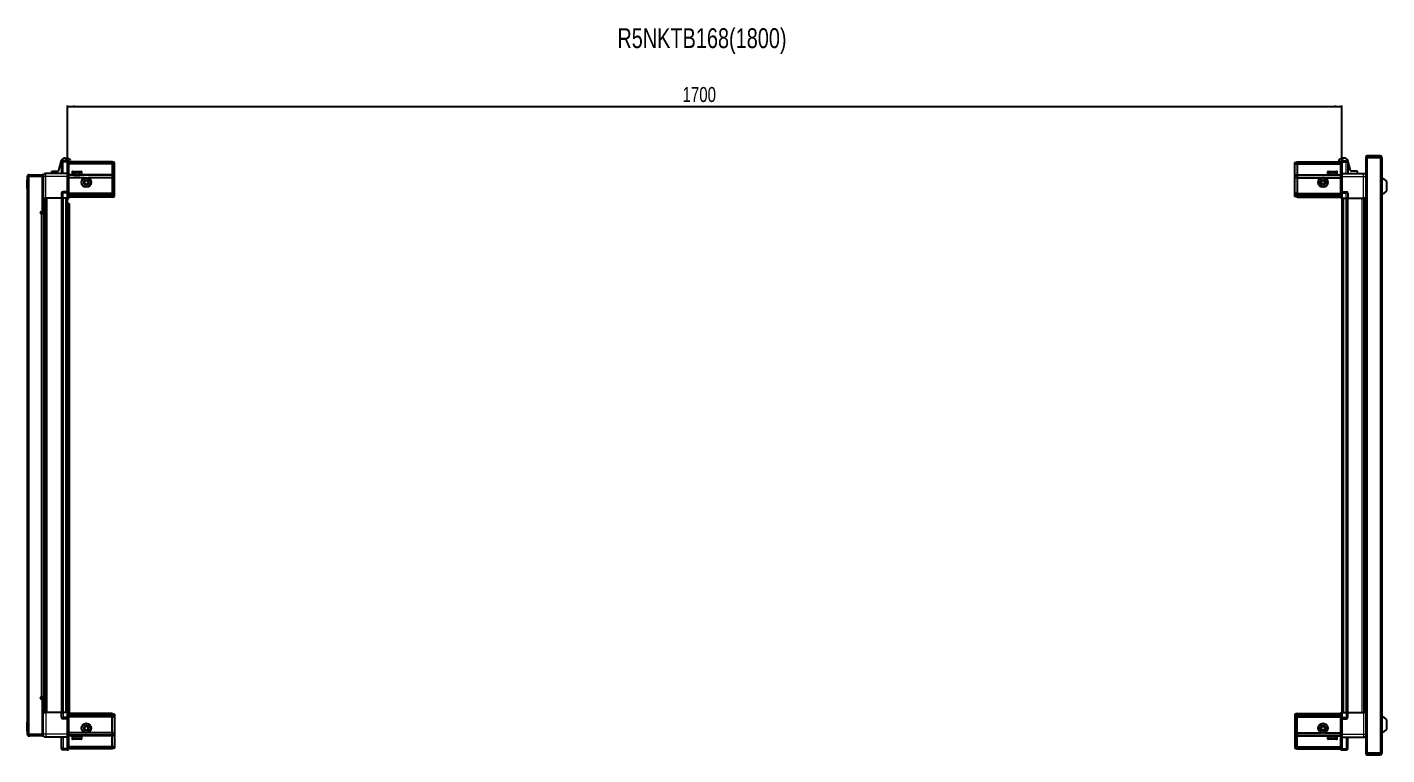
# Model space of a CAD drawing. Header units: millimetres. Extents: x 1132 to 6867, y -973 to 2018.
# Drawn here: x 3138 to 4952, y 1048 to 2018 of the extents above; entities that cross this region are included whole.
import ezdxf

# ---------------------------------------------------------------- set-up
doc = ezdxf.new("R2010")
doc.units = ezdxf.units.MM
doc.layers.add('FORMAT', color=7, linetype='Continuous')
doc.styles.add('SLDTEXTSTYLE0', font='TXT', dxfattribs={"width": 0.75})
doc.dimstyles.new('SLDDIMSTYLE0', dxfattribs={"dimtxt": 20, "dimasz": 10, "dimexe": 0, "dimexo": 0.0625, "dimgap": 5, "dimtad": 2, "dimdec": 1, "dimrnd": 1e-09, "dimzin": 12, "dimdsep": 46, "dimtxsty": 'SLDTEXTSTYLE0', "dimsah": 1, "dimcen": 0.09, "dimadec": 0, "dimazin": 3, "dimtfac": 1, "dimtofl": 0, "dimtmove": 0, "dimatfit": 3, "dimfxl": 0, "dimfrac": 2, "dimtolj": 1, "dimtzin": 12, "dimarcsym": 0})

# ---------------------------------------------------------------- blocks, each defined once
blk = doc.blocks.new('_D_5')
at = {"layer": 'FORMAT'}
for p, q in [((3192.1, 1790.1), (3192.1, 1913.6)), ((3192.1, 1912.6), (4892.1, 1912.6)), ((4892.1, 1790.1), (4892.1, 1913.6))]:
    blk.add_line(p, q, dxfattribs=at)
for points in [[(3192.1, 1912.6), (3202.1, 1911.1), (3202.1, 1914.1)], [(4892.1, 1912.6), (4882.1, 1914.1), (4882.1, 1911.1)]]:
    blk.add_solid(points, dxfattribs=at)
at = {"layer": 'FORMAT', "insert": (4012.6, 1938.4), "char_height": 20, "attachment_point": 1, "style": 'SLDTEXTSTYLE0'}
blk.add_mtext('1700', dxfattribs=at)

msp = doc.modelspace()

# ---------------------------------------------------------------- linework, layer by layer
at = {"color": 7, "linetype": 'Continuous', "lineweight": 25}
for p, q in [((3180.48, 1827.19), (3184.25, 1840.34)), ((3184.26, 1838.1), (3184.26, 1823.1)), ((3192.26, 1840.1), (3186.26, 1840.1)), ((3188.57, 1843.6), (3191.8, 1843.6)), ((3192.26, 1840.1), (3192.59, 1840.1)), ((3192.26, 1840.1), (3192.26, 1838.1)), ((3192.26, 1823.3), (3192.26, 1838.1)), ((3192.26, 1823.3), (3192.26, 1838.1)), ((3193.46, 1839.6), (3192.59, 1840.1)), ((3193.46, 1838.1), (3193.46, 1839.6)), ((3251.76, 1838.6), (3193.46, 1838.6)), ((3193.46, 1838.1), (3193.46, 1823.3)), ((3251.76, 1836.1), (3193.46, 1836.1)), ((3196.12, 1840.34), (3196.62, 1838.6)), ((3251.76, 1838.6), (3251.76, 1836.1)), ((3254.76, 1837.8), (3251.76, 1838.6)), ((3251.76, 1836.1), (3251.76, 1821.6)), ((3254.76, 1835.95), (3251.76, 1836.1)), ((3254.76, 1835.95), (3254.76, 1837.8)), ((3254.76, 1821.6), (3254.76, 1835.95)), ((4829.46, 1837.8), (4832.46, 1838.6)), ((4829.46, 1835.95), (4829.46, 1837.8)), ((4829.46, 1835.95), (4832.46, 1836.1)), ((4829.46, 1821.6), (4829.46, 1835.95)), ((4832.46, 1838.6), (4832.46, 1836.1)), ((4832.46, 1838.6), (4890.76, 1838.6)), ((4832.46, 1836.1), (4832.46, 1821.6)), ((4832.46, 1836.1), (4890.76, 1836.1)), ((4888.09, 1840.34), (4887.59, 1838.6)), ((4891.62, 1840.1), (4890.76, 1839.6)), ((4890.76, 1839.6), (4890.76, 1838.1)), ((4890.76, 1823.3), (4890.76, 1838.1)), ((4891.96, 1840.1), (4891.62, 1840.1)), ((4891.96, 1838.1), (4891.96, 1840.1)), ((4891.96, 1840.1), (4897.96, 1840.1)), ((4891.96, 1838.1), (4891.96, 1823.3)), ((4895.64, 1843.6), (4892.42, 1843.6)), ((4899.96, 1838.1), (4899.96, 1823.1)), ((4903.74, 1827.19), (4899.97, 1840.34)), ((4923.96, 1844.5), (4923.96, 1832.1)), ((4923.96, 1832.1), (4925.46, 1832.1)), ((4925.46, 1844.5), (4925.46, 1832.1)), ((4925.96, 1831.6), (4925.96, 1844.5)), ((4925.96, 1844.5), (4943.36, 1844.5)), ((4943.36, 1846.6), (4926.06, 1846.6)), ((4943.36, 1845.1), (4926.06, 1845.1)), ((4943.36, 1845.1), (4943.36, 1846.6)), ((4943.36, 1844.5), (4945.46, 1844.5)), ((4945.46, 1844.5), (4945.46, 1049.7)), ((3138.76, 1814.74), (3138.46, 1814.74)), ((3138.46, 1803.17), (3138.46, 1814.74)), ((3140.26, 1819.25), (3138.76, 1819.25)), ((3138.76, 1818.75), (3138.76, 1819.25)), ((3138.76, 1075.45), (3138.76, 1818.75)), ((3140.86, 1819.85), (3140.86, 1821.35)), ((3140.86, 1821.35), (3141.76, 1821.35)), ((3140.86, 1819.85), (3141.76, 1819.85)), ((3140.86, 1819.35), (3158.26, 1819.35)), ((3141.76, 1819.85), (3141.76, 1821.35)), ((3141.76, 1821.35), (3158.26, 1821.35)), ((3141.76, 1819.85), (3158.26, 1819.85)), ((3158.26, 1819.85), (3158.26, 1821.35)), ((3159.76, 1819.35), (3158.26, 1819.35)), ((3158.26, 1819.35), (3158.26, 1771.85)), ((3159.76, 1819.1), (3159.76, 1790.1)), ((3192.26, 1823.1), (3163.26, 1823.1)), ((3171.31, 1823.1), (3171.31, 1826.1)), ((3171.31, 1826.1), (3179.03, 1826.1)), ((3192.26, 1823.1), (3192.26, 1823.3)), ((3192.26, 1823.1), (3193.46, 1823.1)), ((3192.26, 1819.1), (3192.26, 1823.1)), ((3192.26, 1798.8), (3192.26, 1819.1)), ((3193.46, 1823.3), (3193.46, 1823.1)), ((3193.46, 1823.1), (3193.46, 1819.1)), ((3251.76, 1820.6), (3193.46, 1820.6)), ((3193.46, 1819.1), (3193.46, 1798.8)), ((3214.76, 1817.1), (3193.46, 1817.1)), ((3198.26, 1825), (3198.26, 1822.6)), ((3198.26, 1822.6), (3198.26, 1822.1)), ((3198.26, 1822.1), (3198.39, 1822.1)), ((3198.58, 1822.6), (3198.39, 1822.6)), ((3198.39, 1822.6), (3198.39, 1822.1)), ((3198.39, 1822.1), (3198.58, 1822.1)), ((3198.58, 1822.6), (3198.58, 1822.1)), ((3198.58, 1822.1), (3199.11, 1822.1)), ((3199.06, 1825.8), (3206.23, 1825.8)), ((3199.51, 1822.6), (3199.11, 1822.6)), ((3199.11, 1822.6), (3199.11, 1822.1)), ((3199.11, 1822.1), (3199.51, 1822.1)), ((3199.51, 1822.6), (3199.51, 1822.1)), ((3199.51, 1822.1), (3200.38, 1822.1)), ((3200.36, 1822.1), (3200.36, 1822)), ((3200.36, 1822), (3209.16, 1822)), ((3200.95, 1822.6), (3200.38, 1822.6)), ((3200.38, 1822.6), (3200.38, 1822.1)), ((3200.38, 1822.1), (3200.95, 1822.1)), ((3200.76, 1821.6), (3201.45, 1821.12)), ((3200.76, 1821.6), (3205.79, 1821.6)), ((3201.45, 1821.12), (3200.76, 1820.64)), ((3200.76, 1820.64), (3200.76, 1820.6)), ((3200.76, 1820.64), (3205.79, 1820.64)), ((3200.95, 1822.6), (3200.95, 1822.1)), ((3200.95, 1822.1), (3202.08, 1822.1)), ((3201.45, 1821.12), (3205.61, 1821.12)), ((3202.77, 1822.6), (3202.08, 1822.6)), ((3202.08, 1822.6), (3202.08, 1822.1)), ((3202.08, 1822.1), (3202.77, 1822.1)), ((3202.77, 1822.6), (3202.77, 1822.1)), ((3202.77, 1822.1), (3204.04, 1822.1)), ((3204.78, 1822.6), (3204.04, 1822.6)), ((3204.04, 1822.6), (3204.04, 1822.1)), ((3204.04, 1822.1), (3204.27, 1822.1)), ((3204.27, 1822.6), (3204.27, 1822.1)), ((3204.77, 1822.6), (3204.77, 1822.1)), ((3204.77, 1822.1), (3204.78, 1822.1)), ((3204.78, 1822.6), (3204.78, 1822.1)), ((3204.78, 1822.1), (3206.07, 1822.1)), ((3205.61, 1821.12), (3208.07, 1821.12)), ((3205.79, 1821.6), (3208.76, 1821.6)), ((3205.79, 1820.64), (3208.76, 1820.64)), ((3206.79, 1822.6), (3206.07, 1822.6)), ((3206.07, 1822.6), (3206.07, 1822.1)), ((3206.13, 1822.6), (3206.13, 1822.1)), ((3206.13, 1822.1), (3206.79, 1822.1)), ((3206.23, 1825.8), (3210.46, 1825.8)), ((3206.79, 1822.6), (3206.79, 1822.1)), ((3206.79, 1822.1), (3207.97, 1822.1)), ((3208.59, 1822.6), (3207.97, 1822.6)), ((3207.97, 1822.6), (3207.97, 1822.1)), ((3207.97, 1822.1), (3208.59, 1822.1)), ((3208.07, 1821.12), (3208.76, 1821.6)), ((3208.76, 1820.64), (3208.07, 1821.12)), ((3208.59, 1822.6), (3208.59, 1822.1)), ((3208.59, 1822.1), (3209.56, 1822.1)), ((3208.76, 1820.6), (3208.76, 1820.64)), ((3209.16, 1822), (3209.16, 1822.1)), ((3210.03, 1822.6), (3209.56, 1822.6)), ((3209.56, 1822.6), (3209.56, 1822.1)), ((3209.56, 1822.1), (3210.03, 1822.1)), ((3210.03, 1822.6), (3210.03, 1822.1)), ((3210.03, 1822.1), (3210.68, 1822.1)), ((3210.95, 1822.6), (3210.68, 1822.6)), ((3210.68, 1822.6), (3210.68, 1822.1)), ((3210.68, 1822.1), (3210.95, 1822.1)), ((3210.95, 1822.6), (3210.95, 1822.1)), ((3210.95, 1822.1), (3211.22, 1822.1)), ((3211.26, 1822.6), (3211.22, 1822.6)), ((3211.22, 1822.6), (3211.22, 1822.1)), ((3211.22, 1822.1), (3211.26, 1822.1)), ((3211.26, 1822.6), (3211.26, 1825)), ((3211.26, 1822.6), (3211.26, 1822.1)), ((3251.76, 1817.1), (3219.76, 1817.1)), ((3251.76, 1821.6), (3251.76, 1820.6)), ((3251.76, 1820.6), (3251.76, 1817.1)), ((3254.76, 1819.8), (3251.76, 1820.6)), ((3251.76, 1817.1), (3251.76, 1796.6)), ((3251.76, 1817.1), (3254.76, 1816.77)), ((3254.76, 1819.8), (3254.76, 1821.6)), ((3254.76, 1816.77), (3254.76, 1819.8)), ((3254.76, 1796.6), (3254.76, 1816.77)), ((4829.46, 1819.8), (4829.46, 1821.6)), ((4829.46, 1819.8), (4832.46, 1820.6)), ((4829.46, 1816.77), (4829.46, 1819.8)), ((4832.46, 1817.1), (4829.46, 1816.77)), ((4829.46, 1796.6), (4829.46, 1816.77)), ((4832.46, 1821.6), (4832.46, 1820.6)), ((4832.46, 1820.6), (4832.46, 1817.1)), ((4832.46, 1820.6), (4890.76, 1820.6)), ((4832.46, 1817.1), (4832.46, 1796.6)), ((4832.46, 1817.1), (4864.46, 1817.1)), ((4869.46, 1817.1), (4890.76, 1817.1)), ((4872.96, 1825), (4872.96, 1822.1)), ((4872.96, 1822.1), (4872.99, 1822.1)), ((4873.11, 1822.6), (4872.99, 1822.6)), ((4872.99, 1822.6), (4872.99, 1822.1)), ((4872.99, 1822.1), (4873.11, 1822.1)), ((4873.11, 1822.6), (4873.11, 1822.1)), ((4873.11, 1822.1), (4873.52, 1822.1)), ((4873.86, 1822.6), (4873.52, 1822.6)), ((4873.52, 1822.6), (4873.52, 1822.1)), ((4873.52, 1822.1), (4873.86, 1822.1)), ((4873.76, 1825.8), (4885.16, 1825.8)), ((4873.86, 1822.6), (4873.86, 1822.1)), ((4873.86, 1822.1), (4874.64, 1822.1)), ((4875.16, 1822.6), (4874.64, 1822.6)), ((4874.64, 1822.6), (4874.64, 1822.1)), ((4874.64, 1822.1), (4875.16, 1822.1)), ((4875.06, 1822.1), (4875.06, 1822)), ((4875.06, 1822), (4883.86, 1822)), ((4875.16, 1822.6), (4875.16, 1822.1)), ((4875.16, 1822.1), (4876.22, 1822.1)), ((4875.46, 1821.6), (4876.15, 1821.12)), ((4875.46, 1821.6), (4883.46, 1821.6)), ((4876.15, 1821.12), (4875.46, 1820.64)), ((4875.46, 1820.64), (4875.46, 1820.6)), ((4875.46, 1820.64), (4883.46, 1820.64)), ((4876.15, 1821.12), (4882.77, 1821.12)), ((4876.88, 1822.6), (4876.22, 1822.6)), ((4876.22, 1822.6), (4876.22, 1822.1)), ((4876.22, 1822.1), (4876.88, 1822.1)), ((4876.88, 1822.6), (4876.88, 1822.1)), ((4876.88, 1822.1), (4878.12, 1822.1)), ((4878.85, 1822.6), (4878.12, 1822.6)), ((4878.12, 1822.6), (4878.12, 1822.1)), ((4878.12, 1822.1), (4878.55, 1822.1)), ((4878.55, 1822.6), (4878.55, 1822.1)), ((4878.85, 1822.6), (4878.85, 1822.1)), ((4878.85, 1822.1), (4880.15, 1822.1)), ((4880.88, 1822.6), (4880.15, 1822.6)), ((4880.15, 1822.6), (4880.15, 1822.1)), ((4880.42, 1822.6), (4880.42, 1822.1)), ((4880.42, 1822.1), (4880.88, 1822.1)), ((4880.88, 1822.6), (4880.88, 1822.1)), ((4880.88, 1822.1), (4882.11, 1822.1)), ((4882.77, 1822.6), (4882.11, 1822.6)), ((4882.11, 1822.6), (4882.11, 1822.1)), ((4882.11, 1822.1), (4882.77, 1822.1)), ((4882.77, 1822.6), (4882.77, 1822.1)), ((4882.77, 1822.1), (4883.82, 1822.1)), ((4882.77, 1821.12), (4883.46, 1821.6)), ((4883.46, 1820.64), (4882.77, 1821.12)), ((4883.46, 1820.6), (4883.46, 1820.64)), ((4884.34, 1822.6), (4883.82, 1822.6)), ((4883.82, 1822.6), (4883.82, 1822.1)), ((4883.82, 1822.1), (4884.34, 1822.1)), ((4883.86, 1822), (4883.86, 1822.1)), ((4884.34, 1822.6), (4884.34, 1822.1)), ((4884.34, 1822.1), (4885.09, 1822.1)), ((4885.42, 1822.6), (4885.09, 1822.6)), ((4885.09, 1822.6), (4885.09, 1822.1)), ((4885.09, 1822.1), (4885.42, 1822.1)), ((4885.42, 1822.6), (4885.42, 1822.1)), ((4885.42, 1822.1), (4885.82, 1822.1)), ((4885.93, 1822.6), (4885.82, 1822.6)), ((4885.82, 1822.6), (4885.82, 1822.1)), ((4885.82, 1822.1), (4885.93, 1822.1)), ((4885.93, 1822.6), (4885.93, 1822.1)), ((4885.93, 1822.1), (4885.96, 1822.1)), ((4885.96, 1822.1), (4885.96, 1825)), ((4890.76, 1823.1), (4890.76, 1823.3)), ((4891.96, 1823.1), (4890.76, 1823.1)), ((4890.76, 1819.1), (4890.76, 1823.1)), ((4890.76, 1798.8), (4890.76, 1819.1)), ((4891.96, 1823.3), (4891.96, 1823.1)), ((4891.96, 1823.1), (4891.96, 1819.1)), ((4891.96, 1823.1), (4920.96, 1823.1)), ((4891.96, 1819.1), (4891.96, 1798.8)), ((4912.91, 1826.1), (4905.18, 1826.1)), ((4912.91, 1823.1), (4912.91, 1826.1)), ((4923.86, 1831.6), (4923.86, 1062.6)), ((4923.86, 1831.6), (4925.96, 1831.6)), ((3138.46, 1803.17), (3138.76, 1803.17)), ((3184.26, 1796.6), (3184.26, 1790.1)), ((3192.26, 1798.6), (3186.26, 1798.6)), ((3192.26, 1798.6), (3192.26, 1798.8)), ((3192.26, 1798.6), (3192.26, 1796.6)), ((3192.26, 1798.6), (3193.46, 1798.6)), ((3192.26, 1790.1), (3192.26, 1796.6)), ((3192.26, 1790.1), (3192.26, 1796.6)), ((3192.59, 1790.1), (3192.59, 1796.6)), ((3193.46, 1798.8), (3193.46, 1798.6)), ((3193.46, 1797.93), (3193.46, 1798.6)), ((3193.46, 1797.93), (3193.46, 1790.1)), ((3251.76, 1795.6), (3193.46, 1795.6)), ((3251.76, 1796.6), (3251.76, 1795.6)), ((3251.76, 1795.6), (3251.76, 1794.6)), ((3251.76, 1795.6), (3254.76, 1794.8)), ((3254.76, 1794.8), (3254.76, 1796.6)), ((4829.46, 1794.8), (4829.46, 1796.6)), ((4832.46, 1795.6), (4829.46, 1794.8)), ((4832.46, 1796.6), (4832.46, 1795.6)), ((4832.46, 1795.6), (4832.46, 1794.6)), ((4832.46, 1795.6), (4890.76, 1795.6)), ((4890.76, 1798.6), (4890.76, 1798.8)), ((4891.96, 1798.6), (4890.76, 1798.6)), ((4890.76, 1798.6), (4890.76, 1797.93)), ((4890.76, 1790.1), (4890.76, 1797.93)), ((4891.62, 1796.6), (4891.62, 1790.1)), ((4891.96, 1798.8), (4891.96, 1798.6)), ((4891.96, 1796.6), (4891.96, 1798.6)), ((4891.96, 1798.6), (4897.96, 1798.6)), ((4891.96, 1796.6), (4891.96, 1798.6)), ((4891.96, 1796.6), (4891.96, 1790.1)), ((4899.96, 1796.6), (4899.96, 1790.1)), ((4952.06, 1800.1), (4952.06, 1812.1)), ((3158.26, 1792.85), (3159.76, 1792.85)), ((3159.76, 1790.1), (3158.26, 1790.1)), ((3160.41, 1104.1), (3160.41, 1790.1)), ((3162.2, 1790.1), (3162.2, 1104.1)), ((3162.23, 1790.1), (3162.23, 1104.1)), ((3184.26, 1790.1), (3163.26, 1790.1)), ((3184.26, 1790.1), (3186.26, 1790.1)), ((3184.91, 1104.1), (3184.91, 1790.1)), ((3192.26, 1790.1), (3186.26, 1790.1)), ((3192.11, 1104.1), (3192.11, 1790.1)), ((3192.11, 1783.1), (3194.61, 1783.1)), ((3192.26, 1790.1), (3192.59, 1790.1)), ((3192.26, 1790.1), (3192.26, 1790.1)), ((3193.46, 1790.1), (3192.59, 1790.1)), ((3192.59, 1790.1), (3192.59, 1790.1)), ((3251.76, 1794.6), (3193.46, 1794.6)), ((3251.76, 1793.1), (3193.46, 1793.1)), ((3251.76, 1791.6), (3193.46, 1791.6)), ((3194.61, 1783.1), (3194.61, 1109.6)), ((3251.76, 1794.6), (3251.76, 1793.1)), ((3251.76, 1794.6), (3254.76, 1794.06)), ((3251.76, 1793.1), (3254.76, 1793.56)), ((3251.76, 1793.1), (3251.76, 1791.6)), ((3251.76, 1791.6), (3254.76, 1792.41)), ((3254.76, 1794.06), (3254.76, 1794.8)), ((3254.76, 1793.56), (3254.76, 1794.06)), ((3254.76, 1792.41), (3254.76, 1793.56)), ((4829.46, 1794.06), (4829.46, 1794.8)), ((4832.46, 1794.6), (4829.46, 1794.06)), ((4829.46, 1793.56), (4829.46, 1794.06)), ((4832.46, 1793.1), (4829.46, 1793.56)), ((4829.46, 1792.41), (4829.46, 1793.56)), ((4832.46, 1791.6), (4829.46, 1792.41)), ((4832.46, 1794.6), (4832.46, 1793.1)), ((4832.46, 1794.6), (4890.76, 1794.6)), ((4832.46, 1793.1), (4832.46, 1791.6)), ((4832.46, 1793.1), (4890.76, 1793.1)), ((4832.46, 1791.6), (4890.76, 1791.6)), ((4891.62, 1790.1), (4890.76, 1790.1)), ((4891.96, 1790.1), (4891.62, 1790.1)), ((4891.96, 1790.1), (4897.96, 1790.1)), ((4892.11, 1790.1), (4892.11, 1104.1)), ((4899.96, 1790.1), (4897.96, 1790.1)), ((4899.31, 1790.1), (4899.31, 1104.1)), ((4899.96, 1790.1), (4920.96, 1790.1)), ((4921.98, 1104.1), (4921.98, 1790.1)), ((4922.02, 1104.1), (4922.02, 1790.1)), ((4923.81, 1790.1), (4923.81, 1104.1)), ((3158.26, 1771.85), (3156.91, 1771.85)), ((3156.91, 1769.85), (3157.66, 1769.85)), ((3157.66, 1769.85), (3159.76, 1769.85)), ((3159.76, 1769.85), (3159.76, 1124.35)), ((3157.66, 1124.35), (3156.91, 1124.35)), ((3156.91, 1122.35), (3158.26, 1122.35)), ((3159.76, 1124.35), (3157.66, 1124.35)), ((3158.26, 1122.35), (3158.26, 1074.85)), ((3194.61, 1109.6), (3192.11, 1109.6)), ((3194.61, 1109.6), (3194.61, 1102.6)), ((3138.76, 1091.04), (3138.46, 1091.04)), ((3138.46, 1081.36), (3138.46, 1091.04)), ((3159.76, 1104.1), (3158.26, 1104.1)), ((3159.76, 1101.35), (3158.26, 1101.35)), ((3159.76, 1075.1), (3159.76, 1104.1)), ((3184.26, 1104.1), (3163.26, 1104.1)), ((3184.26, 1097.6), (3184.26, 1104.1)), ((3184.26, 1104.1), (3186.26, 1104.1)), ((3192.26, 1104.1), (3186.26, 1104.1)), ((3192.26, 1095.6), (3186.26, 1095.6)), ((3192.26, 1097.6), (3192.26, 1104.1)), ((3192.26, 1104.1), (3192.59, 1104.1)), ((3192.26, 1097.6), (3192.26, 1095.6)), ((3192.26, 1097.6), (3192.26, 1095.6)), ((3192.26, 1095.6), (3193.46, 1095.6)), ((3192.26, 1095.4), (3192.26, 1095.6)), ((3192.26, 1075.1), (3192.26, 1095.4)), ((3192.59, 1097.6), (3192.59, 1104.1)), ((3192.59, 1104.1), (3193.46, 1104.1)), ((3193.46, 1104.1), (3193.46, 1096.28)), ((3251.76, 1102.6), (3193.46, 1102.6)), ((3251.76, 1101.1), (3193.46, 1101.1)), ((3251.76, 1099.6), (3193.46, 1099.6)), ((3251.76, 1098.6), (3193.46, 1098.6)), ((3193.46, 1095.6), (3193.46, 1096.28)), ((3193.46, 1095.6), (3193.46, 1095.4)), ((3193.46, 1095.4), (3193.46, 1075.1)), ((3251.76, 1101.1), (3251.76, 1102.6)), ((3251.76, 1102.6), (3254.76, 1101.8)), ((3251.76, 1099.6), (3251.76, 1101.1)), ((3251.76, 1101.1), (3254.76, 1100.65)), ((3251.76, 1099.6), (3254.76, 1100.15)), ((3251.76, 1098.6), (3251.76, 1099.6)), ((3251.76, 1098.6), (3254.76, 1099.41)), ((3251.76, 1097.6), (3251.76, 1098.6)), ((3251.76, 1077.1), (3251.76, 1097.6)), ((3254.76, 1101.8), (3254.76, 1100.65)), ((3254.76, 1100.65), (3254.76, 1100.15)), ((3254.76, 1100.15), (3254.76, 1099.41)), ((3254.76, 1099.41), (3254.76, 1097.6)), ((3254.76, 1097.6), (3254.76, 1077.44)), ((4832.46, 1102.6), (4829.46, 1101.8)), ((4829.46, 1101.8), (4829.46, 1100.65)), ((4832.46, 1101.1), (4829.46, 1100.65)), ((4829.46, 1100.65), (4829.46, 1100.15)), ((4832.46, 1099.6), (4829.46, 1100.15)), ((4829.46, 1100.15), (4829.46, 1099.41)), ((4832.46, 1098.6), (4829.46, 1099.41)), ((4829.46, 1099.41), (4829.46, 1097.6)), ((4829.46, 1097.6), (4829.46, 1077.44)), ((4832.46, 1101.1), (4832.46, 1102.6)), ((4832.46, 1102.6), (4890.76, 1102.6)), ((4832.46, 1101.1), (4890.76, 1101.1)), ((4832.46, 1099.6), (4832.46, 1101.1)), ((4832.46, 1099.6), (4890.76, 1099.6)), ((4832.46, 1098.6), (4832.46, 1099.6)), ((4832.46, 1098.6), (4890.76, 1098.6)), ((4832.46, 1097.6), (4832.46, 1098.6)), ((4832.46, 1077.1), (4832.46, 1097.6)), ((4890.76, 1096.28), (4890.76, 1104.1)), ((4890.76, 1104.1), (4891.62, 1104.1)), ((4890.76, 1096.28), (4890.76, 1095.6)), ((4891.96, 1095.6), (4890.76, 1095.6)), ((4890.76, 1095.4), (4890.76, 1095.6)), ((4890.76, 1075.1), (4890.76, 1095.4)), ((4891.62, 1104.1), (4891.62, 1104.1)), ((4891.62, 1104.1), (4891.62, 1097.6)), ((4891.96, 1104.1), (4891.62, 1104.1)), ((4891.96, 1104.1), (4891.96, 1097.6)), ((4891.96, 1104.1), (4891.96, 1104.1)), ((4891.96, 1104.1), (4891.96, 1097.6)), ((4891.96, 1104.1), (4897.96, 1104.1)), ((4891.96, 1095.6), (4891.96, 1097.6)), ((4891.96, 1095.6), (4891.96, 1095.4)), ((4891.96, 1095.6), (4897.96, 1095.6)), ((4891.96, 1095.4), (4891.96, 1075.1)), ((4899.96, 1104.1), (4897.96, 1104.1)), ((4899.96, 1097.6), (4899.96, 1104.1)), ((4899.96, 1104.1), (4920.96, 1104.1)), ((4952.06, 1082.1), (4952.06, 1094.1)), ((3138.46, 1079.47), (3138.46, 1081.36)), ((3138.46, 1079.47), (3138.76, 1079.47)), ((3138.76, 1074.95), (3138.76, 1075.45)), ((3140.26, 1074.95), (3138.76, 1074.95)), ((3158.26, 1074.85), (3140.86, 1074.85)), ((3140.86, 1074.35), (3140.86, 1072.85)), ((3140.86, 1074.35), (3141.76, 1074.35)), ((3140.86, 1072.85), (3141.76, 1072.85)), ((3141.76, 1074.35), (3141.76, 1072.85)), ((3158.26, 1074.35), (3141.76, 1074.35)), ((3158.26, 1072.85), (3141.76, 1072.85)), ((3158.26, 1074.85), (3159.76, 1074.85)), ((3158.26, 1074.35), (3158.26, 1072.85)), ((3192.26, 1071.1), (3163.26, 1071.1)), ((3184.26, 1056.1), (3184.26, 1071.1)), ((3192.26, 1071.1), (3192.26, 1075.1)), ((3192.26, 1071.1), (3193.46, 1071.1)), ((3192.26, 1070.9), (3192.26, 1071.1)), ((3192.26, 1056.1), (3192.26, 1070.9)), ((3214.76, 1077.1), (3193.46, 1077.1)), ((3193.46, 1075.1), (3193.46, 1071.1)), ((3251.76, 1073.6), (3193.46, 1073.6)), ((3193.46, 1071.1), (3193.46, 1070.9)), ((3193.46, 1070.9), (3193.46, 1056.1)), ((3198.26, 1072.1), (3198.26, 1069.2)), ((3198.35, 1072.1), (3198.26, 1072.1)), ((3198.35, 1071.6), (3198.35, 1072.1)), ((3198.52, 1072.1), (3198.35, 1072.1)), ((3198.35, 1071.6), (3198.52, 1071.6)), ((3198.52, 1071.6), (3198.52, 1072.1)), ((3199.01, 1072.1), (3198.52, 1072.1)), ((3199.01, 1071.6), (3199.01, 1072.1)), ((3199.39, 1072.1), (3199.01, 1072.1)), ((3199.01, 1071.6), (3199.39, 1071.6)), ((3199.39, 1071.6), (3199.39, 1072.1)), ((3200.23, 1072.1), (3199.39, 1072.1)), ((3200.23, 1071.6), (3200.23, 1072.1)), ((3200.79, 1072.1), (3200.23, 1072.1)), ((3200.23, 1071.6), (3200.79, 1071.6)), ((3200.36, 1072.2), (3200.36, 1072.1)), ((3205.76, 1072.2), (3200.36, 1072.2)), ((3200.76, 1073.6), (3200.76, 1073.57)), ((3200.76, 1073.57), (3201.45, 1073.09)), ((3200.86, 1073.57), (3200.76, 1073.57)), ((3201.45, 1073.09), (3200.76, 1072.6)), ((3200.86, 1072.6), (3200.76, 1072.6)), ((3200.79, 1071.6), (3200.79, 1072.1)), ((3201.89, 1072.1), (3200.79, 1072.1)), ((3208.76, 1073.57), (3200.86, 1073.57)), ((3208.76, 1072.6), (3200.86, 1072.6)), ((3201.53, 1073.09), (3201.45, 1073.09)), ((3208.07, 1073.09), (3201.53, 1073.09)), ((3201.89, 1071.6), (3201.89, 1072.1)), ((3202.57, 1072.1), (3201.89, 1072.1)), ((3201.89, 1071.6), (3202.57, 1071.6)), ((3202.57, 1071.6), (3202.57, 1072.1)), ((3203.84, 1072.1), (3202.57, 1072.1)), ((3203.84, 1071.6), (3203.84, 1072.1)), ((3204.13, 1072.1), (3203.84, 1072.1)), ((3203.84, 1071.6), (3204.57, 1071.6)), ((3204.13, 1071.6), (3204.13, 1072.1)), ((3204.57, 1071.6), (3204.57, 1072.1)), ((3205.87, 1072.1), (3204.57, 1072.1)), ((3209.16, 1072.2), (3205.76, 1072.2)), ((3205.87, 1071.6), (3205.87, 1072.1)), ((3205.87, 1071.6), (3206.59, 1071.6)), ((3206, 1071.6), (3206, 1072.1)), ((3206.59, 1072.1), (3206, 1072.1)), ((3206.59, 1071.6), (3206.59, 1072.1)), ((3207.79, 1072.1), (3206.59, 1072.1)), ((3207.79, 1071.6), (3207.79, 1072.1)), ((3208.43, 1072.1), (3207.79, 1072.1)), ((3207.79, 1071.6), (3208.43, 1071.6)), ((3208.07, 1073.09), (3208.76, 1073.57)), ((3208.76, 1072.6), (3208.07, 1073.09)), ((3208.43, 1071.6), (3208.43, 1072.1)), ((3209.42, 1072.1), (3208.43, 1072.1)), ((3208.76, 1073.57), (3208.76, 1073.6)), ((3209.16, 1072.1), (3209.16, 1072.2)), ((3209.42, 1071.6), (3209.42, 1072.1)), ((3209.9, 1072.1), (3209.42, 1072.1)), ((3209.42, 1071.6), (3209.9, 1071.6)), ((3209.9, 1071.6), (3209.9, 1072.1)), ((3210.59, 1072.1), (3209.9, 1072.1)), ((3210.59, 1071.6), (3210.59, 1072.1)), ((3210.88, 1072.1), (3210.59, 1072.1)), ((3210.59, 1071.6), (3210.88, 1071.6)), ((3210.88, 1071.6), (3210.88, 1072.1)), ((3211.19, 1072.1), (3210.88, 1072.1)), ((3211.19, 1071.6), (3211.19, 1072.1)), ((3211.25, 1072.1), (3211.19, 1072.1)), ((3211.19, 1071.6), (3211.25, 1071.6)), ((3211.25, 1071.6), (3211.25, 1072.1)), ((3211.26, 1072.1), (3211.25, 1072.1)), ((3211.26, 1069.2), (3211.26, 1072.1)), ((3251.76, 1077.1), (3219.76, 1077.1)), ((3251.76, 1077.1), (3254.76, 1077.44)), ((3251.76, 1073.6), (3251.76, 1077.1)), ((3254.76, 1074.41), (3251.76, 1073.6)), ((3251.76, 1072.6), (3251.76, 1073.6)), ((3251.76, 1058.1), (3251.76, 1072.6)), ((3254.76, 1077.44), (3254.76, 1074.41)), ((3254.76, 1074.41), (3254.76, 1072.6)), ((3254.76, 1072.6), (3254.76, 1058.26)), ((4832.46, 1077.1), (4829.46, 1077.44)), ((4829.46, 1077.44), (4829.46, 1074.41)), ((4829.46, 1074.41), (4832.46, 1073.6)), ((4829.46, 1074.41), (4829.46, 1072.6)), ((4829.46, 1072.6), (4829.46, 1058.26)), ((4832.46, 1077.1), (4864.46, 1077.1)), ((4832.46, 1073.6), (4832.46, 1077.1)), ((4832.46, 1073.6), (4890.76, 1073.6)), ((4832.46, 1072.6), (4832.46, 1073.6)), ((4832.46, 1058.1), (4832.46, 1072.6)), ((4869.46, 1077.1), (4890.76, 1077.1)), ((4872.96, 1072.1), (4872.96, 1069.2)), ((4872.98, 1072.1), (4872.96, 1072.1)), ((4872.98, 1071.6), (4872.98, 1072.1)), ((4873.07, 1072.1), (4872.98, 1072.1)), ((4872.98, 1071.6), (4873.07, 1071.6)), ((4873.07, 1071.6), (4873.07, 1072.1)), ((4873.45, 1072.1), (4873.07, 1072.1)), ((4873.45, 1071.6), (4873.45, 1072.1)), ((4873.76, 1072.1), (4873.45, 1072.1)), ((4873.45, 1071.6), (4873.76, 1071.6)), ((4873.76, 1071.6), (4873.76, 1072.1)), ((4874.5, 1072.1), (4873.76, 1072.1)), ((4874.5, 1071.6), (4874.5, 1072.1)), ((4875.01, 1072.1), (4874.5, 1072.1)), ((4874.5, 1071.6), (4875.01, 1071.6)), ((4875.01, 1071.6), (4875.01, 1072.1)), ((4876.05, 1072.1), (4875.01, 1072.1)), ((4875.06, 1072.2), (4875.06, 1072.1)), ((4883.86, 1072.2), (4875.06, 1072.2)), ((4875.46, 1073.6), (4875.46, 1073.57)), ((4875.46, 1073.57), (4876.15, 1073.09)), ((4883.46, 1073.57), (4875.46, 1073.57)), ((4876.15, 1073.09), (4875.46, 1072.6)), ((4883.46, 1072.6), (4875.46, 1072.6)), ((4876.05, 1071.6), (4876.05, 1072.1)), ((4876.7, 1072.1), (4876.05, 1072.1)), ((4876.05, 1071.6), (4876.7, 1071.6)), ((4882.77, 1073.09), (4876.15, 1073.09)), ((4876.7, 1071.6), (4876.7, 1072.1)), ((4877.92, 1072.1), (4876.7, 1072.1)), ((4877.92, 1071.6), (4877.92, 1072.1)), ((4878.42, 1072.1), (4877.92, 1072.1)), ((4877.92, 1071.6), (4878.65, 1071.6)), ((4878.42, 1071.6), (4878.42, 1072.1)), ((4878.65, 1071.6), (4878.65, 1072.1)), ((4879.95, 1072.1), (4878.65, 1072.1)), ((4879.95, 1071.6), (4879.95, 1072.1)), ((4879.95, 1071.6), (4880.68, 1071.6)), ((4880.29, 1071.6), (4880.29, 1072.1)), ((4880.68, 1072.1), (4880.29, 1072.1)), ((4880.68, 1071.6), (4880.68, 1072.1)), ((4881.93, 1072.1), (4880.68, 1072.1)), ((4881.93, 1071.6), (4881.93, 1072.1)), ((4882.59, 1072.1), (4881.93, 1072.1)), ((4881.93, 1071.6), (4882.59, 1071.6)), ((4882.59, 1071.6), (4882.59, 1072.1)), ((4883.67, 1072.1), (4882.59, 1072.1)), ((4882.77, 1073.09), (4883.46, 1073.57)), ((4883.46, 1072.6), (4882.77, 1073.09)), ((4883.46, 1073.57), (4883.46, 1073.6)), ((4883.67, 1071.6), (4883.67, 1072.1)), ((4884.2, 1072.1), (4883.67, 1072.1)), ((4883.67, 1071.6), (4884.2, 1071.6)), ((4883.86, 1072.1), (4883.86, 1072.2)), ((4884.2, 1071.6), (4884.2, 1072.1)), ((4884.99, 1072.1), (4884.2, 1072.1)), ((4884.99, 1071.6), (4884.99, 1072.1)), ((4885.34, 1072.1), (4884.99, 1072.1)), ((4884.99, 1071.6), (4885.34, 1071.6)), ((4885.34, 1071.6), (4885.34, 1072.1)), ((4885.77, 1072.1), (4885.34, 1072.1)), ((4885.77, 1071.6), (4885.77, 1072.1)), ((4885.91, 1072.1), (4885.77, 1072.1)), ((4885.77, 1071.6), (4885.91, 1071.6)), ((4885.91, 1071.6), (4885.91, 1072.1)), ((4885.96, 1072.1), (4885.91, 1072.1)), ((4885.96, 1069.2), (4885.96, 1072.1)), ((4890.76, 1071.1), (4890.76, 1075.1)), ((4891.96, 1071.1), (4890.76, 1071.1)), ((4890.76, 1070.9), (4890.76, 1071.1)), ((4890.76, 1056.1), (4890.76, 1070.9)), ((4891.96, 1075.1), (4891.96, 1071.1)), ((4891.96, 1071.1), (4891.96, 1070.9)), ((4891.96, 1071.1), (4920.96, 1071.1)), ((4891.96, 1070.9), (4891.96, 1056.1)), ((4891.96, 1070.9), (4891.96, 1056.1)), ((4899.96, 1056.1), (4899.96, 1071.1)), ((3192.26, 1054.1), (3186.26, 1054.1)), ((3192.26, 1056.1), (3192.26, 1054.1)), ((3192.26, 1054.1), (3192.59, 1054.1)), ((3192.26, 1054.1), (3192.26, 1054.1)), ((3192.26, 1054.1), (3192.59, 1054.1)), ((3192.59, 1054.1), (3193.46, 1054.6)), ((3192.59, 1054.1), (3193.46, 1054.6)), ((3251.76, 1058.1), (3193.46, 1058.1)), ((3193.46, 1054.6), (3193.46, 1056.1)), ((3251.76, 1055.6), (3193.46, 1055.6)), ((3199.21, 1068.4), (3199.06, 1068.4)), ((3210.46, 1068.4), (3199.21, 1068.4)), ((3254.76, 1058.26), (3251.76, 1058.1)), ((3251.76, 1055.6), (3251.76, 1058.1)), ((3254.76, 1056.41), (3251.76, 1055.6)), ((3254.76, 1058.26), (3254.76, 1056.41)), ((4829.46, 1058.26), (4832.46, 1058.1)), ((4829.46, 1058.26), (4829.46, 1056.41)), ((4829.46, 1056.41), (4832.46, 1055.6)), ((4832.46, 1058.1), (4890.76, 1058.1)), ((4832.46, 1055.6), (4832.46, 1058.1)), ((4832.46, 1055.6), (4890.76, 1055.6)), ((4885.16, 1068.4), (4873.76, 1068.4)), ((4890.76, 1056.1), (4890.76, 1054.6)), ((4890.76, 1054.6), (4891.62, 1054.1)), ((4891.96, 1054.1), (4891.62, 1054.1)), ((4891.96, 1054.1), (4891.96, 1056.1)), ((4891.96, 1054.1), (4897.96, 1054.1)), ((4925.96, 1062.6), (4923.86, 1062.6)), ((4923.96, 1062.1), (4925.46, 1062.1)), ((4923.96, 1062.1), (4923.96, 1049.7)), ((4925.46, 1062.1), (4925.46, 1049.7)), ((4925.96, 1049.7), (4925.96, 1062.6)), ((4943.36, 1049.7), (4925.96, 1049.7)), ((4926.06, 1049.1), (4943.36, 1049.1)), ((4926.06, 1047.6), (4943.36, 1047.6)), ((4945.46, 1049.7), (4943.36, 1049.7)), ((4943.36, 1049.1), (4943.36, 1047.6))]:
    msp.add_line(p, q, dxfattribs=at)
at = {"color": 8, "linetype": 'Continuous', "lineweight": 18}
for p, q in [((3186.26, 1838.1), (3184.26, 1838.1)), ((3186.26, 1838.1), (3186.26, 1840.1)), ((3186.26, 1823.1), (3186.26, 1838.1)), ((3192.26, 1838.1), (3186.26, 1838.1)), ((3192.26, 1838.1), (3193.46, 1838.1)), ((4891.96, 1838.1), (4890.76, 1838.1)), ((4891.96, 1838.1), (4897.96, 1838.1)), ((4897.96, 1838.1), (4897.96, 1840.1)), ((4897.96, 1838.1), (4899.96, 1838.1)), ((4897.96, 1823.1), (4897.96, 1838.1)), ((4925.46, 1844.5), (4923.96, 1844.5)), ((4926.06, 1845.1), (4926.06, 1846.6)), ((4943.36, 1844.5), (4943.36, 1049.7)), ((3140.86, 1819.35), (3140.86, 1074.85)), ((3163.26, 1790.1), (3163.26, 1819.1)), ((3192.26, 1819.1), (3163.26, 1819.1)), ((3192.26, 1823.3), (3193.46, 1823.3)), ((3192.26, 1819.1), (3193.46, 1819.1)), ((3200.76, 1821.6), (3193.46, 1821.6)), ((3198.26, 1825), (3206.43, 1825)), ((3206.43, 1825), (3211.26, 1825)), ((3251.76, 1821.6), (3208.76, 1821.6)), ((3254.76, 1821.6), (3251.76, 1821.6)), ((4829.46, 1821.6), (4832.46, 1821.6)), ((4832.46, 1821.6), (4875.46, 1821.6)), ((4872.96, 1825), (4885.96, 1825)), ((4883.46, 1821.6), (4890.76, 1821.6)), ((4890.76, 1823.3), (4891.96, 1823.3)), ((4891.96, 1819.1), (4890.76, 1819.1)), ((4891.96, 1819.1), (4920.96, 1819.1)), ((4920.96, 1790.1), (4920.96, 1819.1)), ((4925.96, 1831.6), (4925.96, 1062.6)), ((3184.26, 1796.6), (3186.26, 1796.6)), ((3186.26, 1796.6), (3186.26, 1798.6)), ((3186.26, 1790.1), (3186.26, 1796.6)), ((3192.26, 1796.6), (3186.26, 1796.6)), ((3192.26, 1798.8), (3193.46, 1798.8)), ((3192.26, 1796.6), (3192.59, 1796.6)), ((3251.76, 1796.6), (3193.46, 1796.6)), ((3251.76, 1796.6), (3254.76, 1796.6)), ((4832.46, 1796.6), (4829.46, 1796.6)), ((4832.46, 1796.6), (4890.76, 1796.6)), ((4890.76, 1798.8), (4891.96, 1798.8)), ((4891.96, 1796.6), (4891.62, 1796.6)), ((4891.96, 1796.6), (4897.96, 1796.6)), ((4897.96, 1796.6), (4897.96, 1798.6)), ((4899.96, 1796.6), (4897.96, 1796.6)), ((4897.96, 1790.1), (4897.96, 1796.6)), ((3159.76, 1769.85), (3159.76, 1790.1)), ((3160.99, 1790.1), (3160.99, 1104.1)), ((3163.44, 1104.1), (3163.44, 1790.1)), ((3164.85, 1790.1), (3164.85, 1104.1)), ((3184.26, 1104.1), (3184.26, 1790.1)), ((3186.91, 1104.1), (3186.91, 1790.1)), ((3190.11, 1104.1), (3190.11, 1790.1)), ((3192.26, 1790.1), (3192.59, 1790.1)), ((4894.11, 1790.1), (4894.11, 1104.1)), ((4897.31, 1790.1), (4897.31, 1104.1)), ((4899.96, 1790.1), (4899.96, 1104.1)), ((4919.36, 1104.1), (4919.36, 1790.1)), ((4920.77, 1790.1), (4920.77, 1104.1)), ((4923.22, 1104.1), (4923.22, 1790.1)), ((3157.66, 1124.35), (3157.66, 1769.85)), ((3159.76, 1104.1), (3159.76, 1124.35)), ((3163.26, 1104.1), (3163.26, 1075.1)), ((3184.26, 1097.6), (3186.26, 1097.6)), ((3186.26, 1104.1), (3186.26, 1097.6)), ((3186.26, 1097.6), (3186.26, 1095.6)), ((3192.26, 1097.6), (3186.26, 1097.6)), ((3192.26, 1097.6), (3192.59, 1097.6)), ((3193.46, 1095.4), (3192.26, 1095.4)), ((3251.76, 1097.6), (3193.46, 1097.6)), ((3251.76, 1097.6), (3254.76, 1097.6)), ((4832.46, 1097.6), (4829.46, 1097.6)), ((4832.46, 1097.6), (4890.76, 1097.6)), ((4891.96, 1095.4), (4890.76, 1095.4)), ((4891.96, 1104.1), (4891.62, 1104.1)), ((4891.96, 1097.6), (4891.62, 1097.6)), ((4891.96, 1097.6), (4897.96, 1097.6)), ((4897.96, 1104.1), (4897.96, 1097.6)), ((4899.96, 1097.6), (4897.96, 1097.6)), ((4897.96, 1097.6), (4897.96, 1095.6)), ((4920.96, 1104.1), (4920.96, 1075.1)), ((3192.26, 1075.1), (3163.26, 1075.1)), ((3186.26, 1071.1), (3186.26, 1056.1)), ((3192.26, 1075.1), (3193.46, 1075.1)), ((3193.46, 1070.9), (3192.26, 1070.9)), ((3200.76, 1072.6), (3193.46, 1072.6)), ((3251.76, 1072.6), (3208.76, 1072.6)), ((3254.76, 1072.6), (3251.76, 1072.6)), ((4829.46, 1072.6), (4832.46, 1072.6)), ((4832.46, 1072.6), (4875.46, 1072.6)), ((4883.46, 1072.6), (4890.76, 1072.6)), ((4891.96, 1075.1), (4890.76, 1075.1)), ((4891.96, 1070.9), (4890.76, 1070.9)), ((4891.96, 1075.1), (4920.96, 1075.1)), ((4897.96, 1071.1), (4897.96, 1056.1)), ((3186.26, 1056.1), (3184.26, 1056.1)), ((3192.26, 1056.1), (3186.26, 1056.1)), ((3186.26, 1056.1), (3186.26, 1054.1)), ((3192.26, 1056.1), (3193.46, 1056.1)), ((3198.43, 1069.2), (3198.26, 1069.2)), ((3211.26, 1069.2), (3198.43, 1069.2)), ((4885.96, 1069.2), (4872.96, 1069.2)), ((4891.96, 1056.1), (4890.76, 1056.1)), ((4891.96, 1056.1), (4897.96, 1056.1)), ((4897.96, 1056.1), (4899.96, 1056.1)), ((4897.96, 1056.1), (4897.96, 1054.1)), ((4925.46, 1049.7), (4923.96, 1049.7)), ((4926.06, 1049.1), (4926.06, 1047.6))]:
    msp.add_line(p, q, dxfattribs=at)
at = {"color": 7, "linetype": 'Continuous', "lineweight": 25}
for centre, radius in [((3217.26, 1811.1), 6.5), ((3217.26, 1811.1), 3.46), ((4866.96, 1811.1), 6.5), ((4866.96, 1811.1), 3.46), ((3217.26, 1083.1), 6.5), ((4866.96, 1083.1), 6.5), ((3217.26, 1083.1), 3.46), ((4866.96, 1083.1), 3.46)]:
    msp.add_circle(centre, radius, dxfattribs=at)
at = {"color": 8, "linetype": 'Continuous', "lineweight": 18}
for centre in [(3217.26, 1811.1), (4866.96, 1811.1), (3217.26, 1083.1), (4866.96, 1083.1)]:
    msp.add_circle(centre, 5.7, dxfattribs=at)
at = {"color": 7, "linetype": 'Continuous', "lineweight": 25}
for centre, radius, start, end in [((3188.57, 1839.1), 4.5, 90, 164), ((3186.26, 1838.1), 2, 90, 180), ((3190.21, 1838.7), 1.9, 47.4631, 132.5369), ((3191.8, 1839.1), 4.5, 16, 90), ((4892.42, 1839.1), 4.5, 90, 164), ((4894.01, 1838.7), 1.9, 47.4631, 132.5369), ((4895.64, 1839.1), 4.5, 16, 90), ((4897.96, 1838.1), 2, 360, 90), ((4926.06, 1844.5), 2.1, 90, 180), ((4926.06, 1844.5), 0.6, 90, 180), ((4943.36, 1844.5), 2.1, 0, 90), ((4943.36, 1844.5), 0.6, 0, 90), ((3140.76, 1818.85), 0.5, 90, 117.7907), ((3158.16, 1819.25), 0.6, 9.59407, 90), ((3158.16, 1819.25), 2.1, 32.2369, 87.2706), ((3179.03, 1827.6), 1.5, 270, 344), ((3199.06, 1825), 0.8, 90, 180), ((3200.36, 1821.6), 0.4, 0, 90), ((3209.16, 1821.6), 0.4, 90, 180), ((3210.46, 1825), 0.8, 0, 90), ((3217.26, 1811.1), 2.5, 41.00659, 101.00659), ((4866.96, 1811.1), 2.5, 60.74103, 120.74103), ((4873.76, 1825), 0.8, 90, 180), ((4875.06, 1821.6), 0.4, 0, 90), ((4883.86, 1821.6), 0.4, 90, 180), ((4885.16, 1825), 0.8, 0, 90), ((4905.18, 1827.6), 1.5, 196, 270), ((4942.43, 1805.08), 11.91, 36.1266, 75.29965), ((3186.26, 1796.6), 2, 90, 180), ((3217.26, 1811.1), 2.5, 161.00659, 221.00659), ((3217.26, 1811.1), 2.5, 101.00659, 161.00659), ((3217.26, 1811.1), 2.5, 221.00659, 281.00659), ((3217.26, 1811.1), 2.5, 281.00659, 341.00659), ((3217.26, 1811.1), 2.5, 341.00659, 41.00659), ((4866.96, 1811.1), 2.5, 120.74103, 180.74103), ((4866.96, 1811.1), 2.5, 180.74103, 240.74103), ((4866.96, 1811.1), 2.5, 240.74103, 300.74103), ((4866.96, 1811.1), 2.5, 0.74103, 60.74103), ((4866.96, 1811.1), 2.5, 300.74103, 0.74103), ((4897.96, 1796.6), 2, 0, 90), ((4942.43, 1807.13), 11.91, 284.70035, 323.8734), ((3189.61, 1792.75), 5, 300, 346.70293), ((3156.91, 1770.85), 1, 90, 270), ((3156.91, 1123.35), 1, 90, 270), ((3186.26, 1097.6), 2, 180, 270), ((4897.96, 1097.6), 2, 270, 0), ((4942.43, 1087.08), 11.91, 36.1266, 75.29965), ((3140.76, 1075.35), 0.5, 243.58436, 270), ((3158.16, 1074.95), 0.6, 270, 350.40593), ((3158.16, 1074.95), 2.1, 272.7294, 327.8305), ((3200.36, 1072.6), 0.4, 270, 360), ((3209.16, 1072.6), 0.4, 180, 270), ((3217.26, 1083.1), 2.5, 127.98423, 187.98423), ((3217.26, 1083.1), 2.5, 187.98423, 247.98423), ((3217.26, 1083.1), 2.5, 67.98423, 127.98423), ((3217.26, 1083.1), 2.5, 247.98423, 307.98423), ((3217.26, 1083.1), 2.5, 7.98423, 67.98423), ((3217.26, 1083.1), 2.5, 307.98423, 7.98423), ((4866.96, 1083.1), 2.5, 155.91157, 215.91157), ((4866.96, 1083.1), 2.5, 95.91157, 155.91157), ((4866.96, 1083.1), 2.5, 215.91157, 275.91157), ((4866.96, 1083.1), 2.5, 35.91157, 95.91157), ((4866.96, 1083.1), 2.5, 275.91157, 335.91157), ((4866.96, 1083.1), 2.5, 335.91157, 35.91157), ((4875.06, 1072.6), 0.4, 270, 0), ((4883.86, 1072.6), 0.4, 180, 270), ((4942.43, 1089.13), 11.91, 284.70035, 323.8734), ((3186.26, 1056.1), 2, 180, 270), ((3199.06, 1069.2), 0.8, 180, 270), ((3210.46, 1069.2), 0.8, 270, 360), ((4873.76, 1069.2), 0.8, 180, 270), ((4885.16, 1069.2), 0.8, 270, 0), ((4897.96, 1056.1), 2, 270, 0), ((4926.06, 1049.7), 2.1, 180, 270), ((4926.06, 1049.7), 0.6, 180, 270), ((4943.36, 1049.7), 2.1, 270, 0), ((4943.36, 1049.7), 0.6, 270, 0)]:
    msp.add_arc(centre, radius, start, end, dxfattribs=at)
for centre, start_param, end_param in [((3196.06, 1796.6), 2.4188584, 3.1415927), ((4888.16, 1796.6), 0, 0.7227342), ((3196.06, 1097.6), 3.1415927, 3.8643269), ((4888.16, 1097.6), 5.5604511, 6.2831853)]:
    msp.add_ellipse(centre, major_axis=(3.46, 0), ratio=0.5773503, start_param=start_param, end_param=end_param, dxfattribs=at)
for points, knots in [([(3140.86, 1821.35), (3140.6, 1821.33), (3140.11, 1821.28), (3139.47, 1820.88), (3139, 1820.32), (3138.78, 1819.75), (3138.76, 1819.38), (3138.76, 1819.25)], [0, 0, 0, 0, 0.2302553, 0.4485219, 0.6667858, 0.8850496, 1, 1, 1, 1]), ([(3138.76, 1818.75), (3138.78, 1818.8), (3138.84, 1818.89), (3139.23, 1819.02), (3139.79, 1819.15), (3140.37, 1819.27), (3140.73, 1819.33), (3140.86, 1819.35)], [0, 0, 0, 0, 0.23025534, 0.4485219, 0.6667858, 0.88504963, 1, 1, 1, 1]), ([(3163.26, 1823.1), (3162.82, 1823.06), (3162.14, 1822.99), (3161.32, 1822.55), (3160.76, 1822.1), (3160.31, 1821.54), (3159.88, 1820.72), (3159.8, 1820.04), (3159.76, 1819.6)], [0, 0, 0, 0, 0.2394568, 0.3683607, 0.5, 0.6316393, 0.7605432, 1, 1, 1, 1]), ([(3159.76, 1819.6), (3159.76, 1819.6), (3159.76, 1819.58), (3159.76, 1819.47), (3159.76, 1819.3), (3159.76, 1819.17), (3159.76, 1819.1)], [0, 0, 0, 0, 0.2493943, 0.5003335, 0.7501667, 1, 1, 1, 1]), ([(3215.36, 1813.28), (3215.87, 1813.38), (3216.82, 1813.57), (3217.76, 1813.75), (3218.2, 1813.83)], [0, 0, 0, 0, 0.5346859, 1, 1, 1, 1]), ([(3218.2, 1813.83), (3218.28, 1813.74), (3218.67, 1813.29), (3219.32, 1812.54), (3219.86, 1811.92), (3220.09, 1811.66)], [0, 0, 0, 0, 0.1331247, 0.6370994, 1, 1, 1, 1]), ([(4864.44, 1812.52), (4864.88, 1812.78), (4865.71, 1813.27), (4866.54, 1813.76), (4866.92, 1813.99)], [0, 0, 0, 0, 0.5346859, 1, 1, 1, 1]), ([(4866.92, 1813.99), (4867.37, 1813.74), (4868.21, 1813.27), (4869.05, 1812.8), (4869.44, 1812.58)], [0, 0, 0, 0, 0.5346859, 1, 1, 1, 1]), ([(4920.96, 1823.1), (4921.4, 1823.06), (4922.08, 1822.99), (4922.89, 1822.55), (4923.44, 1822.11), (4923.72, 1821.74), (4923.86, 1821.56)], [0, 0, 0, 0, 0.3842982, 0.5911726, 0.8024372, 1, 1, 1, 1]), ([(3214.42, 1810.55), (3214.59, 1811.04), (3214.91, 1811.95), (3215.22, 1812.86), (3215.36, 1813.28)], [0, 0, 0, 0, 0.5346859, 1, 1, 1, 1]), ([(3216.32, 1808.37), (3216.09, 1808.63), (3215.55, 1809.26), (3214.9, 1810.01), (3214.51, 1810.46), (3214.42, 1810.55)], [0, 0, 0, 0, 0.3629006, 0.8668753, 1, 1, 1, 1]), ([(3219.15, 1808.93), (3218.65, 1808.83), (3217.7, 1808.64), (3216.76, 1808.46), (3216.32, 1808.37)], [0, 0, 0, 0, 0.5346859, 1, 1, 1, 1]), ([(3220.09, 1811.66), (3219.92, 1811.17), (3219.61, 1810.26), (3219.3, 1809.35), (3219.15, 1808.93)], [0, 0, 0, 0, 0.5346859, 1, 1, 1, 1]), ([(4864.48, 1809.63), (4864.47, 1809.75), (4864.47, 1810.35), (4864.45, 1811.35), (4864.44, 1812.17), (4864.44, 1812.52)], [0, 0, 0, 0, 0.1331247, 0.6370994, 1, 1, 1, 1]), ([(4866.99, 1808.22), (4866.54, 1808.47), (4865.7, 1808.94), (4864.87, 1809.41), (4864.48, 1809.63)], [0, 0, 0, 0, 0.5346859, 1, 1, 1, 1]), ([(4869.48, 1809.69), (4869.03, 1809.43), (4868.2, 1808.94), (4867.38, 1808.45), (4866.99, 1808.22)], [0, 0, 0, 0, 0.5346859, 1, 1, 1, 1]), ([(4869.44, 1812.58), (4869.44, 1812.24), (4869.45, 1811.41), (4869.47, 1810.42), (4869.47, 1809.82), (4869.48, 1809.69)], [0, 0, 0, 0, 0.3629006, 0.8668753, 1, 1, 1, 1]), ([(3159.76, 1790.1), (3159.8, 1790.1), (3159.87, 1790.1), (3160.48, 1790.1), (3161.36, 1790.1), (3162.35, 1790.1), (3163, 1790.1), (3163.26, 1790.1)], [0, 0, 0, 0, 0.2146939, 0.4293877, 0.6440816, 0.8587754, 1, 1, 1, 1]), ([(4923.81, 1790.1), (4923.77, 1790.1), (4923.55, 1790.1), (4922.83, 1790.1), (4921.87, 1790.1), (4921.22, 1790.1), (4920.96, 1790.1)], [0, 0, 0, 0, 0.0717073, 0.4209791, 0.7702508, 1, 1, 1, 1]), ([(3159.76, 1104.1), (3159.8, 1104.1), (3159.87, 1104.1), (3160.48, 1104.1), (3161.36, 1104.1), (3162.35, 1104.1), (3163, 1104.1), (3163.26, 1104.1)], [0, 0, 0, 0, 0.21469386, 0.42938772, 0.64408158, 0.85877544, 1, 1, 1, 1]), ([(4923.81, 1104.1), (4923.77, 1104.1), (4923.55, 1104.1), (4922.83, 1104.1), (4921.87, 1104.1), (4921.22, 1104.1), (4920.96, 1104.1)], [0, 0, 0, 0, 0.0717073, 0.4209791, 0.7702508, 1, 1, 1, 1]), ([(3140.86, 1074.85), (3140.6, 1074.9), (3140.11, 1074.99), (3139.47, 1075.12), (3139, 1075.25), (3138.78, 1075.37), (3138.76, 1075.43), (3138.76, 1075.45)], [0, 0, 0, 0, 0.2302553, 0.4485219, 0.6667858, 0.8850496, 1, 1, 1, 1]), ([(3138.76, 1074.95), (3138.78, 1074.7), (3138.84, 1074.21), (3139.23, 1073.57), (3139.79, 1073.1), (3140.37, 1072.88), (3140.73, 1072.86), (3140.86, 1072.85)], [0, 0, 0, 0, 0.2302553, 0.4485219, 0.6667858, 0.8850496, 1, 1, 1, 1]), ([(3159.76, 1074.6), (3159.76, 1074.61), (3159.76, 1074.62), (3159.76, 1074.74), (3159.76, 1074.91), (3159.76, 1075.04), (3159.76, 1075.1)], [0, 0, 0, 0, 0.2493943, 0.5003335, 0.7501667, 1, 1, 1, 1]), ([(3163.26, 1071.1), (3162.82, 1071.15), (3162.14, 1071.22), (3161.32, 1071.66), (3160.76, 1072.11), (3160.31, 1072.67), (3159.88, 1073.49), (3159.8, 1074.16), (3159.76, 1074.6)], [0, 0, 0, 0, 0.2394568, 0.3683607, 0.5, 0.6316393, 0.7605432, 1, 1, 1, 1]), ([(3214.58, 1084.19), (3214.99, 1084.5), (3215.75, 1085.1), (3216.5, 1085.69), (3216.86, 1085.96)], [0, 0, 0, 0, 0.5346859, 1, 1, 1, 1]), ([(3214.98, 1081.33), (3214.96, 1081.45), (3214.88, 1082.04), (3214.74, 1083.03), (3214.63, 1083.85), (3214.58, 1084.19)], [0, 0, 0, 0, 0.1331247, 0.6370994, 1, 1, 1, 1]), ([(3217.66, 1080.25), (3217.18, 1080.44), (3216.29, 1080.8), (3215.4, 1081.16), (3214.98, 1081.33)], [0, 0, 0, 0, 0.5346859, 1, 1, 1, 1]), ([(3216.86, 1085.96), (3217.33, 1085.77), (3218.23, 1085.41), (3219.12, 1085.05), (3219.53, 1084.88)], [0, 0, 0, 0, 0.5346859, 1, 1, 1, 1]), ([(3219.93, 1082.02), (3219.53, 1081.7), (3218.77, 1081.11), (3218.01, 1080.52), (3217.66, 1080.25)], [0, 0, 0, 0, 0.5346859, 1, 1, 1, 1]), ([(3219.53, 1084.88), (3219.58, 1084.54), (3219.69, 1083.72), (3219.83, 1082.74), (3219.92, 1082.15), (3219.93, 1082.02)], [0, 0, 0, 0, 0.3629006, 0.8668753, 1, 1, 1, 1]), ([(4864.09, 1082.81), (4864.3, 1083.28), (4864.69, 1084.16), (4865.08, 1085.03), (4865.26, 1085.44)], [0, 0, 0, 0, 0.5346859, 1, 1, 1, 1]), ([(4865.78, 1080.47), (4865.48, 1080.89), (4864.91, 1081.67), (4864.35, 1082.45), (4864.09, 1082.81)], [0, 0, 0, 0, 0.5346859, 1, 1, 1, 1]), ([(4865.26, 1085.44), (4865.61, 1085.48), (4866.43, 1085.56), (4867.42, 1085.67), (4868.01, 1085.73), (4868.14, 1085.74)], [0, 0, 0, 0, 0.3629006, 0.8668753, 1, 1, 1, 1]), ([(4868.65, 1080.77), (4868.53, 1080.75), (4867.93, 1080.69), (4866.94, 1080.59), (4866.12, 1080.5), (4865.78, 1080.47)], [0, 0, 0, 0, 0.1331247, 0.6370994, 1, 1, 1, 1]), ([(4868.14, 1085.74), (4868.44, 1085.32), (4869, 1084.54), (4869.57, 1083.76), (4869.83, 1083.4)], [0, 0, 0, 0, 0.5346859, 1, 1, 1, 1]), ([(4869.83, 1083.4), (4869.62, 1082.93), (4869.22, 1082.05), (4868.83, 1081.17), (4868.65, 1080.77)], [0, 0, 0, 0, 0.5346859, 1, 1, 1, 1]), ([(4920.96, 1071.1), (4921.4, 1071.15), (4922.08, 1071.22), (4922.89, 1071.66), (4923.44, 1072.1), (4923.72, 1072.47), (4923.86, 1072.65)], [0, 0, 0, 0, 0.3842982, 0.5911726, 0.8024372, 1, 1, 1, 1])]:
    msp.add_open_spline(points, degree=3, knots=knots, dxfattribs=at)
for points in [[(3140.86, 1819.85), (3140.78, 1819.85), (3140.62, 1819.83), (3140.42, 1819.69), (3140.28, 1819.49), (3140.27, 1819.33), (3140.26, 1819.25)], [(3140.26, 1074.95), (3140.27, 1074.88), (3140.28, 1074.72), (3140.42, 1074.52), (3140.62, 1074.38), (3140.78, 1074.36), (3140.86, 1074.35)]]:
    msp.add_open_spline(points, degree=3, dxfattribs=at)
at = {"color": 8, "linetype": 'Continuous', "lineweight": 18}
for points, knots in [([(3163.26, 1819.1), (3162.82, 1819.1), (3162.14, 1819.1), (3161.32, 1819.1), (3160.76, 1819.1), (3160.31, 1819.1), (3159.88, 1819.1), (3159.8, 1819.1), (3159.76, 1819.1)], [0, 0, 0, 0, 0.2394568, 0.3683607, 0.5, 0.6316393, 0.7605432, 1, 1, 1, 1]), ([(4920.96, 1819.1), (4921.4, 1819.1), (4922.08, 1819.1), (4922.89, 1819.1), (4923.44, 1819.1), (4923.72, 1819.1), (4923.86, 1819.1)], [0, 0, 0, 0, 0.3842982, 0.5911726, 0.8024372, 1, 1, 1, 1]), ([(3163.26, 1075.1), (3162.82, 1075.1), (3162.14, 1075.1), (3161.32, 1075.1), (3160.76, 1075.1), (3160.31, 1075.1), (3159.88, 1075.1), (3159.8, 1075.1), (3159.76, 1075.1)], [0, 0, 0, 0, 0.2394568, 0.3683607, 0.5, 0.6316393, 0.7605432, 1, 1, 1, 1]), ([(4920.96, 1075.1), (4921.4, 1075.1), (4922.08, 1075.1), (4922.89, 1075.1), (4923.44, 1075.1), (4923.72, 1075.1), (4923.86, 1075.1)], [0, 0, 0, 0, 0.3842982, 0.5911726, 0.8024372, 1, 1, 1, 1])]:
    msp.add_open_spline(points, degree=3, knots=knots, dxfattribs=at)
for points in [[(3163.26, 1819.1), (3163.26, 1819.63), (3163.26, 1820.68), (3163.26, 1822), (3163.26, 1822.92), (3163.26, 1823.04), (3163.26, 1823.1)], [(4920.96, 1819.1), (4920.96, 1819.63), (4920.96, 1820.68), (4920.96, 1822), (4920.96, 1822.92), (4920.96, 1823.04), (4920.96, 1823.1)], [(3163.26, 1075.1), (3163.26, 1074.58), (3163.26, 1073.53), (3163.26, 1072.21), (3163.26, 1071.28), (3163.26, 1071.16), (3163.26, 1071.1)], [(4920.96, 1075.1), (4920.96, 1074.58), (4920.96, 1073.53), (4920.96, 1072.21), (4920.96, 1071.28), (4920.96, 1071.16), (4920.96, 1071.1)]]:
    msp.add_open_spline(points, degree=3, dxfattribs=at)

# ---------------------------------------------------------------- texts
at = {"layer": 'FORMAT', "insert": (3925.69, 2016.78), "char_height": 26.4583, "attachment_point": 1, "style": 'SLDTEXTSTYLE0'}
msp.add_mtext('R5NKTB168(1800)', dxfattribs=at)

# ---------------------------------------------------------------- dimensions: what is measured, and where the dimension line sits
at = {"layer": 'FORMAT'}
dim = msp.add_linear_dim(base=(4892.11, 1912.6), p1=(3192.11, 1790.1), p2=(4892.11, 1790.1), angle=0, dimstyle='SLDDIMSTYLE0', dxfattribs=at)
dim.commit()
dim.dimension.update_dxf_attribs({"geometry": '_D_5', "text_midpoint": (4042.11, 1912.6), "dimtype": 160})

doc.saveas('drawing.dxf')
